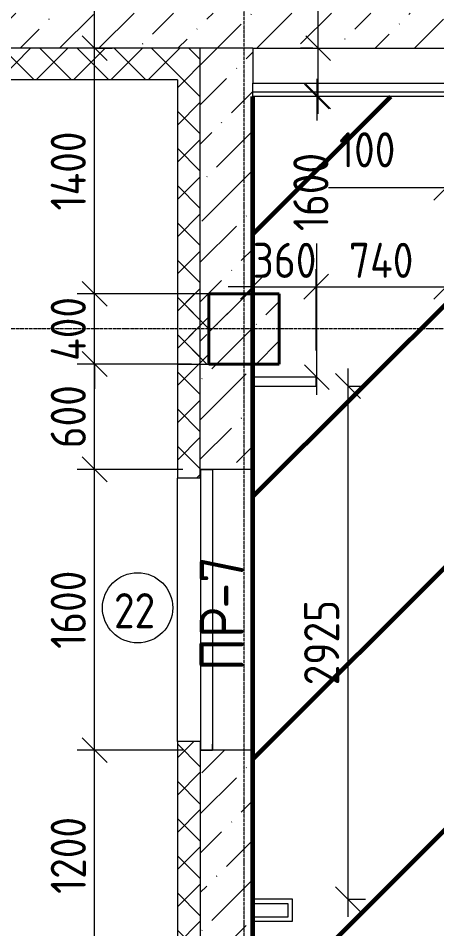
# Model space of a CAD drawing. Header units: millimetres. Extents: x -56773 to 323062, y -262288 to 76460.
# Drawn here: x -20876 to -18494, y -144611 to -139422 of the extents above; entities that cross this region are included whole.
import ezdxf

# ---------------------------------------------------------------- set-up
doc = ezdxf.new("R2010")
doc.units = ezdxf.units.MM
doc.linetypes.add('ADSK_Линия сетки', pattern=[25, 20, -2.5, 0, -2.5])
for name, color, linetype, lineweight in [('1.1)Стяжка керамзит  2 этаж', 5, 'Continuous', 60), ('3.1 Штукатурка внешн стен', 5, 'Continuous', 60), ('_ Окна', 7, 'Continuous', 18), ('Марки', 7, 'Continuous', 20), ('Марки окон', 7, 'Continuous', 20), ('Несущие колонны', 7, 'Continuous', 18), ('Окна', 7, 'Continuous', 9), ('Оси', 7, 'Continuous', 9), ('Размеры', 7, 'Continuous', 9), ('Стены внутренние', 7, 'Continuous', 18), ('Стены наружные', 7, 'Continuous', 18), ('Стены штриховка', 7, 'Continuous', 9)]:
    doc.layers.add(name, color=color, linetype=linetype, lineweight=lineweight)
doc.styles.add('GOST Common_2', font='', dxfattribs={"width": 0.9, "height": 250})
doc.styles.add('GOST Common_3', font='', dxfattribs={"width": 0.9, "height": 200})
doc.styles.get('GOST Common_2').set_extended_font_data('GOST Common')
doc.styles.get('GOST Common_3').set_extended_font_data('GOST Common')
doc.dimstyles.new('ADSK_Основной_2_0', dxfattribs={"dimscale": 304.8, "dimtxt": 201.142999, "dimasz": 0.463911, "dimexe": 0.328084, "dimexo": 0.328084, "dimgap": 0.164042, "dimtad": 1, "dimdec": 3, "dimrnd": 0.001, "dimdsep": 46, "dimtxsty": 'GOST Common_3', "dimblk1": 'OBLIQUE', "dimblk2": 'OBLIQUE', "dimsah": 1, "dimcen": 0.09, "dimdle": 0.328084, "dimazin": 2, "dimtfac": 1, "dimtdec": 4, "dimtix": 1, "dimtmove": 0, "dimatfit": 3, "dimfxl": 1, "dimtvp": 1, "dimtolj": 1, "dimtzin": 0, "dimlwd": 20, "dimlwe": 20, "dimarcsym": 2})
doc.dimstyles.new('ADSK_Основной_2_0_1', dxfattribs={"dimscale": 304.8, "dimtxt": 201.142999, "dimasz": 0.463911, "dimexe": 0.328084, "dimexo": 0.328084, "dimgap": 0.164042, "dimtad": 1, "dimdec": 3, "dimrnd": 0.001, "dimdsep": 46, "dimtxsty": 'GOST Common_3', "dimblk1": 'OBLIQUE', "dimblk2": 'OBLIQUE', "dimsah": 1, "dimcen": 0.09, "dimdle": 0.328084, "dimazin": 2, "dimtfac": 1, "dimtdec": 4, "dimtix": 1, "dimtmove": 1, "dimatfit": 3, "dimfxl": 1, "dimtvp": 1, "dimtolj": 1, "dimtzin": 0, "dimlwd": 20, "dimlwe": 20, "dimarcsym": 2})
doc.dimstyles.new('ADSK_Основной_2_0_2', dxfattribs={"dimscale": 304.8, "dimtxt": 201.142999, "dimasz": 0.463911, "dimexe": 0.328084, "dimexo": 0.328084, "dimgap": 0.164042, "dimtad": 1, "dimdec": 3, "dimrnd": 0.001, "dimdsep": 46, "dimtxsty": 'GOST Common_3', "dimblk1": 'OBLIQUE', "dimblk2": 'OBLIQUE', "dimsah": 1, "dimcen": 0.09, "dimdle": 0.328084, "dimazin": 2, "dimtfac": 1, "dimtdec": 4, "dimtix": 1, "dimtmove": 0, "dimatfit": 3, "dimfxl": 1, "dimtvp": 1, "dimtolj": 1, "dimtzin": 0, "dimlwd": 20, "dimlwe": 20, "dimarcsym": 2})
pattern_1 = [(45, (9.36, -150597.75), (84.1895, 308.696), [396.875, -79.375, 3.353, -76.022])]
pattern_2 = [(45, (9.36, -150597.75), (-106.066, 106.066), []), (135, (9.36, -150597.75), (-106.066, -106.066), [])]

# ---------------------------------------------------------------- blocks, each defined once
blk = doc.blocks.new('ADSK_КолоннаЖБ_Прямоугольная - 400x400 мм-1807142-Кладочный план 3-го этажа')
at = {"layer": 'Несущие колонны', "lineweight": 40}
for p, q in [((-200, 200), (200, 200)), ((-200, -200), (-200, 200)), ((200, 200), (200, -200)), ((200, -200), (-200, -200))]:
    blk.add_line(p, q, dxfattribs=at)
blk = doc.blocks.new('ОКНО L03 _2СТ_RS - ОК-5_1600х2000h-3556607-Кладочный план 3-го этажа')
at = {"layer": '_ Окна'}
for p, q in [((-838.1, -79), (761.9, -79)), ((-838.1, -149), (-838.1, -79)), ((-838.1, -79), (-803.1, -79)), ((-818.1, -79), (-38.1, -79)), ((-38.1, -79), (741.9, -79)), ((761.9, -79), (726.9, -79)), ((761.9, -149), (761.9, -79)), ((-838.1, -149), (761.9, -149)), ((-838.1, -149), (-833.1, -149)), ((-818.1, -149), (-38.1, -149)), ((-38.1, -149), (741.9, -149)), ((761.9, -149), (756.9, -149))]:
    blk.add_line(p, q, dxfattribs=at)
at = {"layer": 'Окна'}
blk.add_line((-888.1, 150), (811.9, 150), dxfattribs=at)
blk = doc.blocks.new('_Oblique')
at = {"color": 0, "linetype": 'ByBlock', "lineweight": -2}
blk.add_line((-0.5, -0.5), (0.5, 0.5), dxfattribs=at)
blk = doc.blocks.new('*D5136')
at = {"layer": 'Defpoints', "color": 0, "transparency": 16777216}
for p in [(-20441.2, -143592.8), (-19839.6, -143592.8), (-19839.6, -144792.8)]:
    blk.add_point(p, dxfattribs=at)
at = {"layer": 'Размеры', "color": 0, "lineweight": 20, "transparency": 16777216}
for p, q in [((-20441.2, -144892.8), (-20441.2, -143492.8)), ((-19939.6, -143592.8), (-20541.2, -143592.8)), ((-19939.6, -144792.8), (-20541.2, -144792.8))]:
    blk.add_line(p, q, dxfattribs=at)
at = {"layer": 'Размеры', "color": 0, "lineweight": 20, "transparency": 16777216, "xscale": 141.4, "yscale": 141.4, "zscale": 141.4}
for p, rotation in [((-20441.2, -143592.8), 90), ((-20441.2, -144792.8), 270)]:
    blk.add_blockref('_Oblique', p, dxfattribs=dict(at, rotation=rotation))
at = {"layer": 'Размеры', "color": 0, "lineweight": 9, "transparency": 16777216, "insert": (-20591.2, -144192.8), "char_height": 200, "width": 560.473, "attachment_point": 5, "rotation": 90, "style": 'GOST Common_3'}
blk.add_mtext('\\A1;1200', dxfattribs=at)
blk = doc.blocks.new('*D5137')
at = {"layer": 'Defpoints', "color": 0, "transparency": 16777216}
for p in [(-20441.2, -141992.8), (-19839.6, -141992.8), (-19839.6, -143592.8)]:
    blk.add_point(p, dxfattribs=at)
at = {"layer": 'Размеры', "color": 0, "lineweight": 20, "transparency": 16777216}
for p, q in [((-20441.2, -143692.8), (-20441.2, -141892.8)), ((-19939.6, -141992.8), (-20541.2, -141992.8)), ((-19939.6, -143592.8), (-20541.2, -143592.8))]:
    blk.add_line(p, q, dxfattribs=at)
at = {"layer": 'Размеры', "color": 0, "lineweight": 20, "transparency": 16777216, "xscale": 141.4, "yscale": 141.4, "zscale": 141.4}
for p, rotation in [((-20441.2, -141992.8), 90), ((-20441.2, -143592.8), 270)]:
    blk.add_blockref('_Oblique', p, dxfattribs=dict(at, rotation=rotation))
at = {"layer": 'Размеры', "color": 0, "lineweight": 9, "transparency": 16777216, "insert": (-20591.2, -142792.8), "char_height": 200, "width": 560.473, "attachment_point": 5, "rotation": 90, "style": 'GOST Common_3'}
blk.add_mtext('\\A1;1600', dxfattribs=at)
blk = doc.blocks.new('*D5138')
at = {"layer": 'Defpoints', "color": 0, "transparency": 16777216}
for p in [(-20441.2, -141392.8), (-19790.6, -141392.8), (-19839.6, -141992.8)]:
    blk.add_point(p, dxfattribs=at)
at = {"layer": 'Размеры', "color": 0, "lineweight": 20, "transparency": 16777216}
for p, q in [((-20441.2, -142092.8), (-20441.2, -141292.8)), ((-19890.6, -141392.8), (-20541.2, -141392.8)), ((-19939.6, -141992.8), (-20541.2, -141992.8))]:
    blk.add_line(p, q, dxfattribs=at)
at = {"layer": 'Размеры', "color": 0, "lineweight": 20, "transparency": 16777216, "xscale": 141.4, "yscale": 141.4, "zscale": 141.4}
for p, rotation in [((-20441.2, -141392.8), 90), ((-20441.2, -141992.8), 270)]:
    blk.add_blockref('_Oblique', p, dxfattribs=dict(at, rotation=rotation))
at = {"layer": 'Размеры', "color": 0, "lineweight": 9, "transparency": 16777216, "insert": (-20591.2, -141692.8), "char_height": 200, "width": 454.106, "attachment_point": 5, "rotation": 90, "style": 'GOST Common_3'}
blk.add_mtext('\\A1;600', dxfattribs=at)
blk = doc.blocks.new('*D5139')
at = {"layer": 'Defpoints', "color": 0, "transparency": 16777216}
for p in [(-20441.2, -140992.8), (-19790.6, -140992.8), (-19790.6, -141392.8)]:
    blk.add_point(p, dxfattribs=at)
at = {"layer": 'Размеры', "color": 0, "lineweight": 20, "transparency": 16777216}
for p, q in [((-20441.2, -140992.8), (-20441.2, -140851.4)), ((-19890.6, -140992.8), (-20541.2, -140992.8)), ((-20441.2, -141392.8), (-20441.2, -140992.8)), ((-19890.6, -141392.8), (-20541.2, -141392.8)), ((-20441.2, -141392.8), (-20441.2, -141534.2))]:
    blk.add_line(p, q, dxfattribs=at)
at = {"layer": 'Размеры', "color": 0, "lineweight": 20, "transparency": 16777216, "xscale": 141.4, "yscale": 141.4, "zscale": 141.4}
for p, rotation in [((-20441.2, -140992.8), 270), ((-20441.2, -141392.8), 90)]:
    blk.add_blockref('_Oblique', p, dxfattribs=dict(at, rotation=rotation))
at = {"layer": 'Размеры', "color": 0, "lineweight": 9, "transparency": 16777216, "insert": (-20591.2, -141192.8), "char_height": 200, "width": 474.561, "attachment_point": 5, "rotation": 90, "style": 'GOST Common_3'}
blk.add_mtext('\\A1;400', dxfattribs=at)
blk = doc.blocks.new('*D5140')
at = {"layer": 'Defpoints', "color": 0, "transparency": 16777216}
for p in [(-20541.2, -139592.8), (-20441.2, -139592.8), (-19790.6, -140992.8)]:
    blk.add_point(p, dxfattribs=at)
at = {"layer": 'Размеры', "color": 0, "lineweight": 20, "transparency": 16777216}
for p, q in [((-20441.2, -141092.8), (-20441.2, -139492.8)), ((-20441.2, -139592.8), (-20341.2, -139592.8)), ((-19890.6, -140992.8), (-20541.2, -140992.8))]:
    blk.add_line(p, q, dxfattribs=at)
at = {"layer": 'Размеры', "color": 0, "lineweight": 20, "transparency": 16777216, "xscale": 141.4, "yscale": 141.4, "zscale": 141.4}
for p, rotation in [((-20441.2, -139592.8), 90), ((-20441.2, -140992.8), 270)]:
    blk.add_blockref('_Oblique', p, dxfattribs=dict(at, rotation=rotation))
at = {"layer": 'Размеры', "color": 0, "lineweight": 9, "transparency": 16777216, "insert": (-20591.2, -140292.8), "char_height": 200, "width": 580.928, "attachment_point": 5, "rotation": 90, "style": 'GOST Common_3'}
blk.add_mtext('\\A1;1400', dxfattribs=at)
blk = doc.blocks.new('*D5141')
at = {"layer": 'Defpoints', "color": 0, "transparency": 16777216}
for p in [(-20541.2, -135792.8), (-20441.2, -135792.8), (-20541.2, -139592.8)]:
    blk.add_point(p, dxfattribs=at)
at = {"layer": 'Размеры', "color": 0, "lineweight": 20, "transparency": 16777216}
for p, q in [((-20441.2, -139692.8), (-20441.2, -135692.8)), ((-20441.2, -135792.8), (-20341.2, -135792.8)), ((-20441.2, -139592.8), (-20341.2, -139592.8))]:
    blk.add_line(p, q, dxfattribs=at)
at = {"layer": 'Размеры', "color": 0, "lineweight": 20, "transparency": 16777216, "xscale": 141.4, "yscale": 141.4, "zscale": 141.4}
for p, rotation in [((-20441.2, -135792.8), 90), ((-20441.2, -139592.8), 270)]:
    blk.add_blockref('_Oblique', p, dxfattribs=dict(at, rotation=rotation))
at = {"layer": 'Размеры', "color": 0, "lineweight": 9, "transparency": 16777216, "insert": (-20591.2, -137692.8), "char_height": 200, "width": 605.475, "attachment_point": 5, "rotation": 90, "style": 'GOST Common_3'}
blk.add_mtext('\\A1;3800', dxfattribs=at)
blk = doc.blocks.new('*D5575')
at = {"layer": 'Defpoints', "color": 0, "transparency": 16777216}
for p in [(-19540.6, -140851.8), (-19180.6, -140951.8), (-19180.6, -141415.8)]:
    blk.add_point(p, dxfattribs=at)
at = {"layer": 'Размеры', "color": 0, "lineweight": 20, "transparency": 16777216}
for p, q in [((-19180.6, -141315.8), (-19180.6, -140851.8)), ((-19540.6, -140951.8), (-19682, -140951.8)), ((-19540.6, -140951.8), (-19540.6, -141051.8)), ((-19540.6, -140951.8), (-19180.6, -140951.8)), ((-19180.6, -140951.8), (-19039.2, -140951.8))]:
    blk.add_line(p, q, dxfattribs=at)
at = {"layer": 'Размеры', "color": 0, "lineweight": 20, "transparency": 16777216, "xscale": 141.4, "yscale": 141.4, "zscale": 141.4}
blk.add_blockref('_Oblique', (-19540.6, -140951.8), dxfattribs=at)
at = {"layer": 'Размеры', "color": 0, "lineweight": 20, "transparency": 16777216, "xscale": 141.4, "yscale": 141.4, "zscale": 141.4, "rotation": 180}
blk.add_blockref('_Oblique', (-19180.6, -140951.8), dxfattribs=at)
at = {"layer": 'Размеры', "color": 0, "lineweight": 9, "transparency": 16777216, "insert": (-19360.6, -140801.8), "char_height": 200, "width": 454.106, "attachment_point": 5, "style": 'GOST Common_3'}
blk.add_mtext('\\A1;360', dxfattribs=at)
blk = doc.blocks.new('*D5576')
at = {"layer": 'Defpoints', "color": 0, "transparency": 16777216}
for p in [(-18440.6, -140951.8), (-19180.6, -141415.8), (-18440.6, -141415.8)]:
    blk.add_point(p, dxfattribs=at)
at = {"layer": 'Размеры', "color": 0, "lineweight": 20, "transparency": 16777216}
for p, q in [((-19180.6, -141315.8), (-19180.6, -140851.8)), ((-18440.6, -141315.8), (-18440.6, -140851.8)), ((-19280.6, -140951.8), (-18340.6, -140951.8))]:
    blk.add_line(p, q, dxfattribs=at)
at = {"layer": 'Размеры', "color": 0, "lineweight": 20, "transparency": 16777216, "xscale": 141.4, "yscale": 141.4, "zscale": 141.4, "rotation": 180}
blk.add_blockref('_Oblique', (-19180.6, -140951.8), dxfattribs=at)
at = {"layer": 'Размеры', "color": 0, "lineweight": 20, "transparency": 16777216, "xscale": 141.4, "yscale": 141.4, "zscale": 141.4}
blk.add_blockref('_Oblique', (-18440.6, -140951.8), dxfattribs=at)
at = {"layer": 'Размеры', "color": 0, "lineweight": 9, "transparency": 16777216, "insert": (-18810.6, -140801.8), "char_height": 200, "width": 474.561, "attachment_point": 5, "style": 'GOST Common_3'}
blk.add_mtext('\\A1;740', dxfattribs=at)
blk = doc.blocks.new('*D5577')
at = {"layer": 'Defpoints', "color": 0, "transparency": 16777216}
for p in [(-18340.6, -140388.7), (-18340.6, -140851.8), (-18440.6, -141415.8)]:
    blk.add_point(p, dxfattribs=at)
at = {"layer": 'Размеры', "color": 0, "lineweight": 20, "transparency": 16777216}
for p, q in [((-18440.6, -141315.8), (-18440.6, -140288.7)), ((-18340.6, -140751.8), (-18340.6, -140288.7)), ((-18440.6, -140388.7), (-19110.6, -140388.7)), ((-18340.6, -140388.7), (-18540.6, -140388.7))]:
    blk.add_line(p, q, dxfattribs=at)
at = {"layer": 'Размеры', "color": 0, "lineweight": 20, "transparency": 16777216, "xscale": 141.4, "yscale": 141.4, "zscale": 141.4, "rotation": 180}
blk.add_blockref('_Oblique', (-18440.6, -140388.7), dxfattribs=at)
at = {"layer": 'Размеры', "color": 0, "lineweight": 20, "transparency": 16777216, "xscale": 141.4, "yscale": 141.4, "zscale": 141.4}
blk.add_blockref('_Oblique', (-18340.6, -140388.7), dxfattribs=at)
at = {"layer": 'Размеры', "color": 0, "lineweight": 9, "transparency": 16777216, "insert": (-19050.9, -140072.1), "char_height": 200, "width": 409.104, "attachment_point": 1, "line_spacing_factor": 1.022761, "style": 'GOST Common_3'}
blk.add_mtext('\\A1;100', dxfattribs=at)
blk = doc.blocks.new('*D5581')
at = {"layer": 'Defpoints', "color": 0, "transparency": 16777216}
for p in [(-19177.2, -139867.8), (-19099.2, -139867.8), (-19099.2, -141467.8)]:
    blk.add_point(p, dxfattribs=at)
at = {"layer": 'Размеры', "color": 0, "lineweight": 20, "transparency": 16777216}
for p, q in [((-19177.2, -139767.8), (-19177.2, -140005)), ((-19199.2, -139867.8), (-19277.2, -139867.8)), ((-19177.2, -141567.8), (-19177.2, -140705)), ((-19199.2, -141467.8), (-19277.2, -141467.8))]:
    blk.add_line(p, q, dxfattribs=at)
at = {"layer": 'Размеры', "color": 0, "lineweight": 20, "transparency": 16777216, "xscale": 141.4, "yscale": 141.4, "zscale": 141.4}
for p, rotation in [((-19177.2, -139867.8), 90), ((-19177.2, -141467.8), 270)]:
    blk.add_blockref('_Oblique', p, dxfattribs=dict(at, rotation=rotation))
at = {"layer": 'Размеры', "color": 0, "lineweight": 9, "transparency": 16777216, "insert": (-19310.5, -140635.3), "char_height": 200, "width": 560.473, "attachment_point": 1, "rotation": 90, "line_spacing_factor": 1.022761, "style": 'GOST Common_3'}
blk.add_mtext('\\A1;1600', dxfattribs=at)
blk = doc.blocks.new('*D5582')
at = {"layer": 'Defpoints', "color": 0, "transparency": 16777216}
for p in [(-19169.5, -139592.8), (-19099.2, -139592.8), (-19099.2, -139867.8)]:
    blk.add_point(p, dxfattribs=at)
at = {"layer": 'Размеры', "color": 0, "lineweight": 20, "transparency": 16777216}
for p, q in [((-19169.5, -139592.8), (-19169.5, -139065.9)), ((-19199.2, -139592.8), (-19269.5, -139592.8)), ((-19169.5, -139967.8), (-19169.5, -139592.8)), ((-19199.2, -139867.8), (-19269.5, -139867.8))]:
    blk.add_line(p, q, dxfattribs=at)
at = {"layer": 'Размеры', "color": 0, "lineweight": 20, "transparency": 16777216, "xscale": 141.4, "yscale": 141.4, "zscale": 141.4}
for p, rotation in [((-19169.5, -139592.8), 90), ((-19169.5, -139867.8), 270)]:
    blk.add_blockref('_Oblique', p, dxfattribs=dict(at, rotation=rotation))
at = {"layer": 'Размеры', "color": 0, "lineweight": 9, "transparency": 16777216, "insert": (-19021.4, -139109.7), "char_height": 200, "width": 454.106, "attachment_point": 1, "rotation": 90, "line_spacing_factor": 1.022761, "style": 'GOST Common_3'}
blk.add_mtext('\\A1;275', dxfattribs=at)
blk = doc.blocks.new('*D5583')
at = {"layer": 'Defpoints', "color": 0, "transparency": 16777216}
for p in [(-19099.2, -141517.8), (-18999.2, -141517.8), (-19099.2, -144442.8)]:
    blk.add_point(p, dxfattribs=at)
at = {"layer": 'Размеры', "color": 0, "lineweight": 20, "transparency": 16777216}
for p, q in [((-18999.2, -144542.8), (-18999.2, -141417.8)), ((-18999.2, -141517.8), (-18899.2, -141517.8)), ((-18999.2, -144442.8), (-18899.2, -144442.8))]:
    blk.add_line(p, q, dxfattribs=at)
at = {"layer": 'Размеры', "color": 0, "lineweight": 20, "transparency": 16777216, "xscale": 141.4, "yscale": 141.4, "zscale": 141.4}
for p, rotation in [((-18999.2, -141517.8), 90), ((-18999.2, -144442.8), 270)]:
    blk.add_blockref('_Oblique', p, dxfattribs=dict(at, rotation=rotation))
at = {"layer": 'Размеры', "color": 0, "lineweight": 9, "transparency": 16777216, "insert": (-19149.2, -142980.3), "char_height": 200, "width": 605.475, "attachment_point": 5, "rotation": 90, "style": 'GOST Common_3'}
blk.add_mtext('\\A1;2925', dxfattribs=at)
blk = doc.blocks.new('М_окна1 - Маркировка типоразмера-1510237-Кладочный план 3-го этажа')
at = {"layer": 'Марки окон'}
blk.add_circle((0, 0), 2, dxfattribs=at)

msp = doc.modelspace()

# ---------------------------------------------------------------- hatches: boundary and pattern name
at = {"layer": '1.1)Стяжка керамзит  2 этаж', "transparency": 33554687}
h = msp.add_hatch(dxfattribs=at)
h.set_pattern_fill('ANSI31', color=5, scale=333)
h.paths.add_polyline_path([(-11060.9949, -137897.8439), (-15790.6385, -137897.8439), (-15790.6385, -138542.7816, -0.414213562), (-15740.6385, -138592.7816, -0.414213562), (-15790.6385, -138642.7816), (-15790.6385, -139392.7816), (-13090.6385, -139392.7816), (-13090.6385, -138467.7816), (-12890.6385, -138467.7816), (-12890.6385, -139592.7816), (-12890.6385, -139817.7816), (-13015.6385, -139817.7816), (-13015.6385, -139592.7816), (-15390.6385, -139592.7816), (-15390.6385, -141567.7816), (-13815.6385, -141567.7816), (-13815.6385, -140967.7816), (-13015.6385, -140967.7816), (-13015.6385, -140717.7816), (-12890.6385, -140717.7816), (-12890.6385, -144567.7816), (-13140.6385, -144567.7816), (-13140.6385, -144442.7816), (-13015.6385, -144442.7816), (-13015.6385, -141967.7816), (-15215.6385, -141967.7816), (-15215.6385, -144442.7816), (-14340.6385, -144442.7816), (-14340.6385, -144567.7816), (-15540.6385, -144567.7816), (-15540.6385, -144442.7816), (-15529.2983, -142242.7816), (-15690.6385, -142242.7816), (-15690.6385, -142117.7816), (-15515.6385, -142117.7816), (-15515.6385, -140067.7816), (-16790.6385, -140067.7816), (-16790.6385, -142117.7816), (-16590.6385, -142117.7816), (-16590.6385, -142242.7816), (-16790.6385, -142242.7816), (-16790.6385, -143217.7816), (-16965.6385, -143217.7816), (-16965.6385, -144442.7816), (-16440.6385, -144442.7816), (-16440.6385, -144567.7816), (-18415.6385, -144567.7816), (-18415.6385, -144442.7816), (-17090.6385, -144442.7816), (-17090.6385, -141517.7816), (-17290.6385, -141517.7816), (-17290.6385, -141467.7816), (-17090.6385, -141467.7816), (-17090.6385, -139867.7816), (-18290.6385, -139867.7816), (-18290.6385, -141467.7816), (-18030.6385, -141467.7816), (-18030.6385, -141517.7816), (-18440.6385, -141517.7816), (-18440.6385, -141467.7816), (-18340.6385, -141467.7816), (-18340.6385, -139867.7816), (-19540.6385, -139867.7816), (-19540.6385, -140992.7816), (-19390.6385, -140992.7816), (-19390.6385, -141392.7816), (-19540.6385, -141392.7816), (-19540.6385, -141467.7816), (-19180.6385, -141467.7816), (-19180.6385, -141517.7816), (-19540.6385, -141517.7816), (-19540.6385, -144442.7816), (-19315.6385, -144442.7816), (-19315.6385, -144567.7816), (-19540.6385, -144567.7816), (-19540.6385, -146967.7816), (-13015.6385, -146967.7816), (-13015.6385, -147720.3127), (-11060.9949, -147720.3127)])
at = {"layer": 'Несущие колонны', "lineweight": 9}
h = msp.add_hatch(dxfattribs=at)
h.set_pattern_fill('FP_1', color=256, style=0, pattern_type=2)
h.set_pattern_definition([(45, (9.36, -150597.75), (-224.5064, 224.5064), []), (45, (233.87, -150597.75), (-224.5064, 224.5064), [396.875, -79.375, 3.353, -76.022])])
h.paths.add_polyline_path([(-19790.6385, -141392.7816), (-19390.6385, -141392.7816), (-19390.6385, -140992.7816), (-19790.6385, -140992.7816)])
at = {"layer": 'Стены внутренние', "lineweight": 9}
h = msp.add_hatch(dxfattribs=at)
h.set_pattern_fill('FP_2', color=256, style=0, pattern_type=2)
h.set_pattern_definition(pattern_1)
h.paths.add_polyline_path([(-19790.6385, -157392.7816), (-19540.6385, -157392.7816), (-19540.6385, -153992.7816), (-19839.6385, -153992.7816), (-19840.6385, -157392.7816)])
h.paths.add_polyline_path([(-19840.6385, -152442.7816), (-19839.6385, -152442.7816), (-19839.6385, -152392.7816), (-19540.6385, -152392.7816), (-19540.6385, -150192.7816), (-19839.6385, -150192.7816), (-19840.6385, -151775.6879)])
h.paths.add_polyline_path([(-19839.6385, -148642.7816), (-19839.6385, -148592.7816), (-19540.6385, -148592.7816), (-19540.6385, -146392.7816), (-19839.6385, -146392.7816), (-19840.6385, -148642.7816)])
h.paths.add_polyline_path([(-19839.6385, -144842.7816), (-19839.6385, -144792.7816), (-19540.6385, -144792.7816), (-19540.6385, -143592.7816), (-19839.6385, -143592.7816), (-19840.6385, -144842.7816)])
h.paths.add_polyline_path([(-19840.6385, -142042.7816), (-19839.6385, -142042.7816), (-19839.6385, -141992.7816), (-19540.6385, -141992.7816), (-19540.6385, -139592.7816), (-19840.6385, -139592.7816), (-19840.6385, -140879.5231)])
at = {"layer": 'Стены наружные', "lineweight": 9}
h = msp.add_hatch(dxfattribs=at)
h.set_pattern_fill('FP_2', color=256, style=0, pattern_type=2)
h.set_pattern_definition(pattern_1)
h.paths.add_polyline_path([(-21290.6385, -139592.7816), (-13090.6385, -139592.7816), (-13090.6385, -139392.7816), (-21290.6385, -139392.7816)])
h = msp.add_hatch(dxfattribs=at)
h.set_pattern_fill('FP_4', color=256, style=0, pattern_type=2)
h.set_pattern_definition(pattern_2)
h.paths.add_polyline_path([(-19840.6385, -139772.7816), (-19840.6385, -139592.7816), (-21670.6385, -139592.7816), (-21670.6385, -139772.7816), (-19970.6385, -139772.7816)])
h = msp.add_hatch(dxfattribs=at)
h.set_pattern_fill('FP_4', color=256, style=0, pattern_type=2)
h.set_pattern_definition(pattern_2)
h.paths.add_polyline_path([(-19840.6385, -157792.7816), (-19840.6385, -153942.7816), (-19970.6385, -153942.7816), (-19970.6385, -157792.7816)])
h.paths.add_polyline_path([(-19970.6385, -152442.7816), (-19840.6385, -152442.7816), (-19840.6385, -150142.7816), (-19970.6385, -150142.7816), (-19970.6385, -151775.6879)])
h.paths.add_polyline_path([(-19970.6385, -148642.7816), (-19840.6385, -148642.7816), (-19840.6385, -146342.7816), (-19970.6385, -146342.7816)])
h.paths.add_polyline_path([(-19970.6385, -144842.7816), (-19840.6385, -144842.7816), (-19840.6385, -143542.7816), (-19970.6385, -143542.7816), (-19970.6385, -143603.5643)])
h.paths.add_polyline_path([(-19970.6385, -142042.7816), (-19840.6385, -142042.7816), (-19840.6385, -139772.7816), (-19970.6385, -139772.7816), (-19970.6385, -140879.5231)])
h = msp.add_hatch(dxfattribs=at)
h.set_pattern_fill('FP_4', color=256, style=0, pattern_type=2)
h.set_pattern_definition(pattern_2)
h.paths.add_polyline_path([(-19970.6385, -141392.7816), (-19790.6385, -141392.7816), (-19790.6385, -140992.7816), (-19970.6385, -140992.7816)])

# ---------------------------------------------------------------- linework, layer by layer
at = {"layer": '3.1 Штукатурка внешн стен'}
msp.add_lwpolyline([(-19390.6385, -157542.7816), (-19540.6385, -157542.7816), (-19540.6385, -139867.7816)], dxfattribs=at)
at = {"layer": 'Несущие колонны', "lineweight": 9}
for p, q in [((-19390.6385, -140992.7816), (-19790.6385, -140992.7816)), ((-19790.6385, -140992.7816), (-19790.6385, -141392.7816)), ((-19390.6385, -141392.7816), (-19390.6385, -140992.7816)), ((-19790.6385, -141392.7816), (-19390.6385, -141392.7816))]:
    msp.add_line(p, q, dxfattribs=at)
at = {"layer": 'Оси', "linetype": 'ADSK_Линия сетки', "lineweight": 5}
for p, q in [((-19590.6385, -161571.6329), (-19590.6385, -126096.8365)), ((62587.9153, -141192.7816), (-25230.7352, -141192.7816))]:
    msp.add_line(p, q, dxfattribs=at)
at = {"layer": 'Стены внутренние', "lineweight": 5}
for p, q in [((-19540.6385, -139592.7816), (-19540.6385, -139792.7816)), ((-19540.6385, -139792.7816), (-17090.6385, -139792.7816)), ((-19540.6385, -139867.7816), (-19540.6385, -141467.7816)), ((-18340.6385, -139867.7816), (-19540.6385, -139867.7816)), ((-19180.6385, -141467.7816), (-19540.6385, -141467.7816)), ((-19180.6385, -141517.7816), (-19180.6385, -141467.7816)), ((-19540.6385, -141517.7816), (-19540.6385, -141992.7816)), ((-19540.6385, -141517.7816), (-19180.6385, -141517.7816)), ((-19839.6385, -142042.7816), (-19839.6385, -141992.7816)), ((-19540.6385, -141992.7816), (-19839.6385, -141992.7816)), ((-19540.6385, -141992.7816), (-19540.6385, -143592.7816)), ((-19840.6385, -142042.7816), (-19839.6385, -142042.7816)), ((-19840.6385, -143542.7816), (-19839.6385, -143542.7816)), ((-19839.6385, -143592.7816), (-19839.6385, -143542.7816)), ((-19540.6385, -143592.7816), (-19839.6385, -143592.7816)), ((-19540.6385, -144442.7816), (-19540.6385, -143592.7816)), ((-19315.6385, -144442.7816), (-19540.6385, -144442.7816)), ((-19315.6385, -144567.7816), (-19315.6385, -144442.7816)), ((-19540.6385, -144792.7816), (-19540.6385, -144567.7816)), ((-19540.6385, -144567.7816), (-19315.6385, -144567.7816))]:
    msp.add_line(p, q, dxfattribs=at)
at = {"layer": 'Стены наружные', "lineweight": 9}
for p, q in [((-19540.6385, -139592.7816), (-17090.6385, -139592.7816)), ((-19970.6385, -139772.7816), (-21670.6385, -139772.7816)), ((-19970.6385, -139772.7816), (-19970.6385, -142042.7816)), ((-19790.6385, -140992.7816), (-19970.6385, -140992.7816)), ((-19970.6385, -140992.7816), (-19970.6385, -141392.7816)), ((-19790.6385, -141392.7816), (-19790.6385, -140992.7816)), ((-19970.6385, -141392.7816), (-19790.6385, -141392.7816)), ((-19970.6385, -143542.7816), (-19970.6385, -142042.7816)), ((-19840.6385, -142042.7816), (-19970.6385, -142042.7816)), ((-19970.6385, -143542.7816), (-19970.6385, -144842.7816)), ((-19840.6385, -143542.7816), (-19970.6385, -143542.7816))]:
    msp.add_line(p, q, dxfattribs=at)
at = {"layer": 'Стены штриховка', "lineweight": 9}
for p, q in [((-19540.6385, -139592.7816), (-21290.6385, -139592.7816)), ((-19840.6385, -142042.7816), (-19840.6385, -139592.7816)), ((-19540.6385, -139867.7816), (-19540.6385, -139792.7816)), ((-17090.6385, -139842.7816), (-19540.6385, -139842.7816)), ((-19540.6385, -141467.7816), (-19540.6385, -141517.7816)), ((-19840.6385, -143542.7816), (-19840.6385, -144842.7816)), ((-19540.6385, -144442.7816), (-19540.6385, -144567.7816)), ((-19340.6385, -144467.7816), (-19540.6385, -144467.7816)), ((-19340.6385, -144542.7816), (-19340.6385, -144467.7816)), ((-19540.6385, -144542.7816), (-19340.6385, -144542.7816))]:
    msp.add_line(p, q, dxfattribs=at)

# ---------------------------------------------------------------- block references
at = {"layer": 'Марки окон', "lineweight": 5, "xscale": 99.99999999999993, "yscale": 99.99999999999993, "zscale": 99.99999999999993}
msp.add_blockref('М_окна1 - Маркировка типоразмера-1510237-Кладочный план 3-го этажа', (-20196.6817, -142781.6797), dxfattribs=at)
at = {"layer": 'Несущие колонны', "lineweight": 40, "rotation": 89.9999999999999}
msp.add_blockref('ADSK_КолоннаЖБ_Прямоугольная - 400x400 мм-1807142-Кладочный план 3-го этажа', (-19590.6385, -141192.7816), dxfattribs=at)
at = {"layer": 'Окна', "rotation": 269.9999999999997}
msp.add_blockref('ОКНО L03 _2СТ_RS - ОК-5_1600х2000h-3556607-Кладочный план 3-го этажа', (-19690.6385, -142830.8816), dxfattribs=at)

# ---------------------------------------------------------------- texts
at = {"layer": 'Марки', "lineweight": 9, "char_height": 250, "attachment_point": 1, "rotation": 90, "style": 'GOST Common_2'}
for s, insert, width in [('-7', (-19843.1196, -142785.525), 389.620125), ('ПР', (-19843.1196, -143142.7125), 432.91125)]:
    msp.add_mtext(s, dxfattribs=dict(at, insert=insert, width=width))
at = {"layer": 'Марки окон', "lineweight": 5, "insert": (-20331.2391, -142697.8944), "char_height": 200, "width": 317.46825, "attachment_point": 1, "style": 'GOST Common_3'}
msp.add_mtext('22', dxfattribs=at)

# ---------------------------------------------------------------- dimensions: what is measured, and where the dimension line sits
at = {"layer": 'Размеры', "lineweight": 9}
for base, p1, p2, dimstyle, override, picture, middle in [((-20441.2354, -135792.7816), (-20541.2203, -139592.7816), (-20541.2203, -135792.7816), 'ADSK_Основной_2_0_1', {"dimpost": '<>', "dimfxl": 3800}, '*D5141', (-20591.2354, -137692.7816)), ((-20441.2354, -139592.7816), (-19790.6385, -140992.7816), (-20541.2203, -139592.7816), 'ADSK_Основной_2_0_1', {"dimpost": '<>', "dimfxl": 1588.512842}, '*D5140', (-20591.2354, -140292.7816)), ((-20441.2354, -140992.7816), (-19790.6385, -141392.7816), (-19790.6385, -140992.7816), 'ADSK_Основной_2_0_1', {"dimpost": '<>', "dimfxl": 400}, '*D5139', (-20591.2354, -141192.7816)), ((-20441.2354, -141392.7816), (-19839.6385, -141992.7816), (-19790.6385, -141392.7816), 'ADSK_Основной_2_0_1', {"dimpost": '<>', "dimfxl": 601.997508}, '*D5138', (-20591.2354, -141692.7816)), ((-18999.1695, -141517.7816), (-19099.1544, -144442.7816), (-19099.1544, -141517.7816), 'ADSK_Основной_2_0_2', {"dimpost": '<>', "dimfxl": 2925}, '*D5583', (-19149.1695, -142980.2816)), ((-20441.2354, -141992.7816), (-19839.6385, -143592.7816), (-19839.6385, -141992.7816), 'ADSK_Основной_2_0_1', {"dimpost": '<>', "dimfxl": 1600}, '*D5137', (-20591.2354, -142792.7816)), ((-20441.2354, -143592.7816), (-19839.6385, -144792.7816), (-19839.6385, -143592.7816), 'ADSK_Основной_2_0_1', {"dimpost": '<>', "dimfxl": 1200}, '*D5136', (-20591.2354, -144192.7816))]:
    dim = msp.add_linear_dim(base=base, p1=p1, p2=p2, angle=90, dimstyle=dimstyle, override=override, dxfattribs=at)
    dim.commit()
    dim.dimension.update_dxf_attribs({"geometry": picture, "text_midpoint": middle})
for base, p1, p2, override, picture, middle in [((-19169.5355, -139592.7816), (-19099.1544, -139867.7816), (-19099.1544, -139592.7816), {"dimpost": '<>', "dimfxl": 275}, '*D5582', (-18888.1069, -139065.9464)), ((-19177.2018, -139867.7816), (-19099.1544, -141467.7816), (-19099.1544, -139867.7816), {"dimpost": '<>', "dimfxl": 1600}, '*D5581', (-19177.2018, -140355.0207))]:
    dim = msp.add_linear_dim(base=base, p1=p1, p2=p2, angle=90, dimstyle='ADSK_Основной_2_0', override=override, dxfattribs=at)
    dim.commit()
    dim.dimension.update_dxf_attribs({"geometry": picture, "text_midpoint": middle, "dimtype": 160, "text_rotation": 90})
dim = msp.add_linear_dim(base=(-18340.6385, -140388.7304), p1=(-18440.6385, -141415.7816), p2=(-18340.6385, -140851.7668), dimstyle='ADSK_Основной_2_0', override={"dimpost": '<>', "dimfxl": 572.811222}, dxfattribs=at)
dim.commit()
dim.dimension.update_dxf_attribs({"geometry": '*D5577', "text_midpoint": (-18846.3242, -140388.7304), "dimtype": 160})
for base, p1, p2, override, picture, middle in [((-19180.6385, -140951.7517), (-19540.6385, -140851.7668), (-19180.6385, -141415.7816), {"dimpost": '<>', "dimfxl": 669.113365}, '*D5575', (-19360.6385, -140801.7517)), ((-18440.6385, -140951.7517), (-19180.6385, -141415.7816), (-18440.6385, -141415.7816), {"dimpost": '<>', "dimfxl": 740}, '*D5576', (-18810.6385, -140801.7517))]:
    dim = msp.add_linear_dim(base=base, p1=p1, p2=p2, dimstyle='ADSK_Основной_2_0_2', override=override, dxfattribs=at)
    dim.commit()
    dim.dimension.update_dxf_attribs({"geometry": picture, "text_midpoint": middle})

doc.saveas('drawing.dxf')
